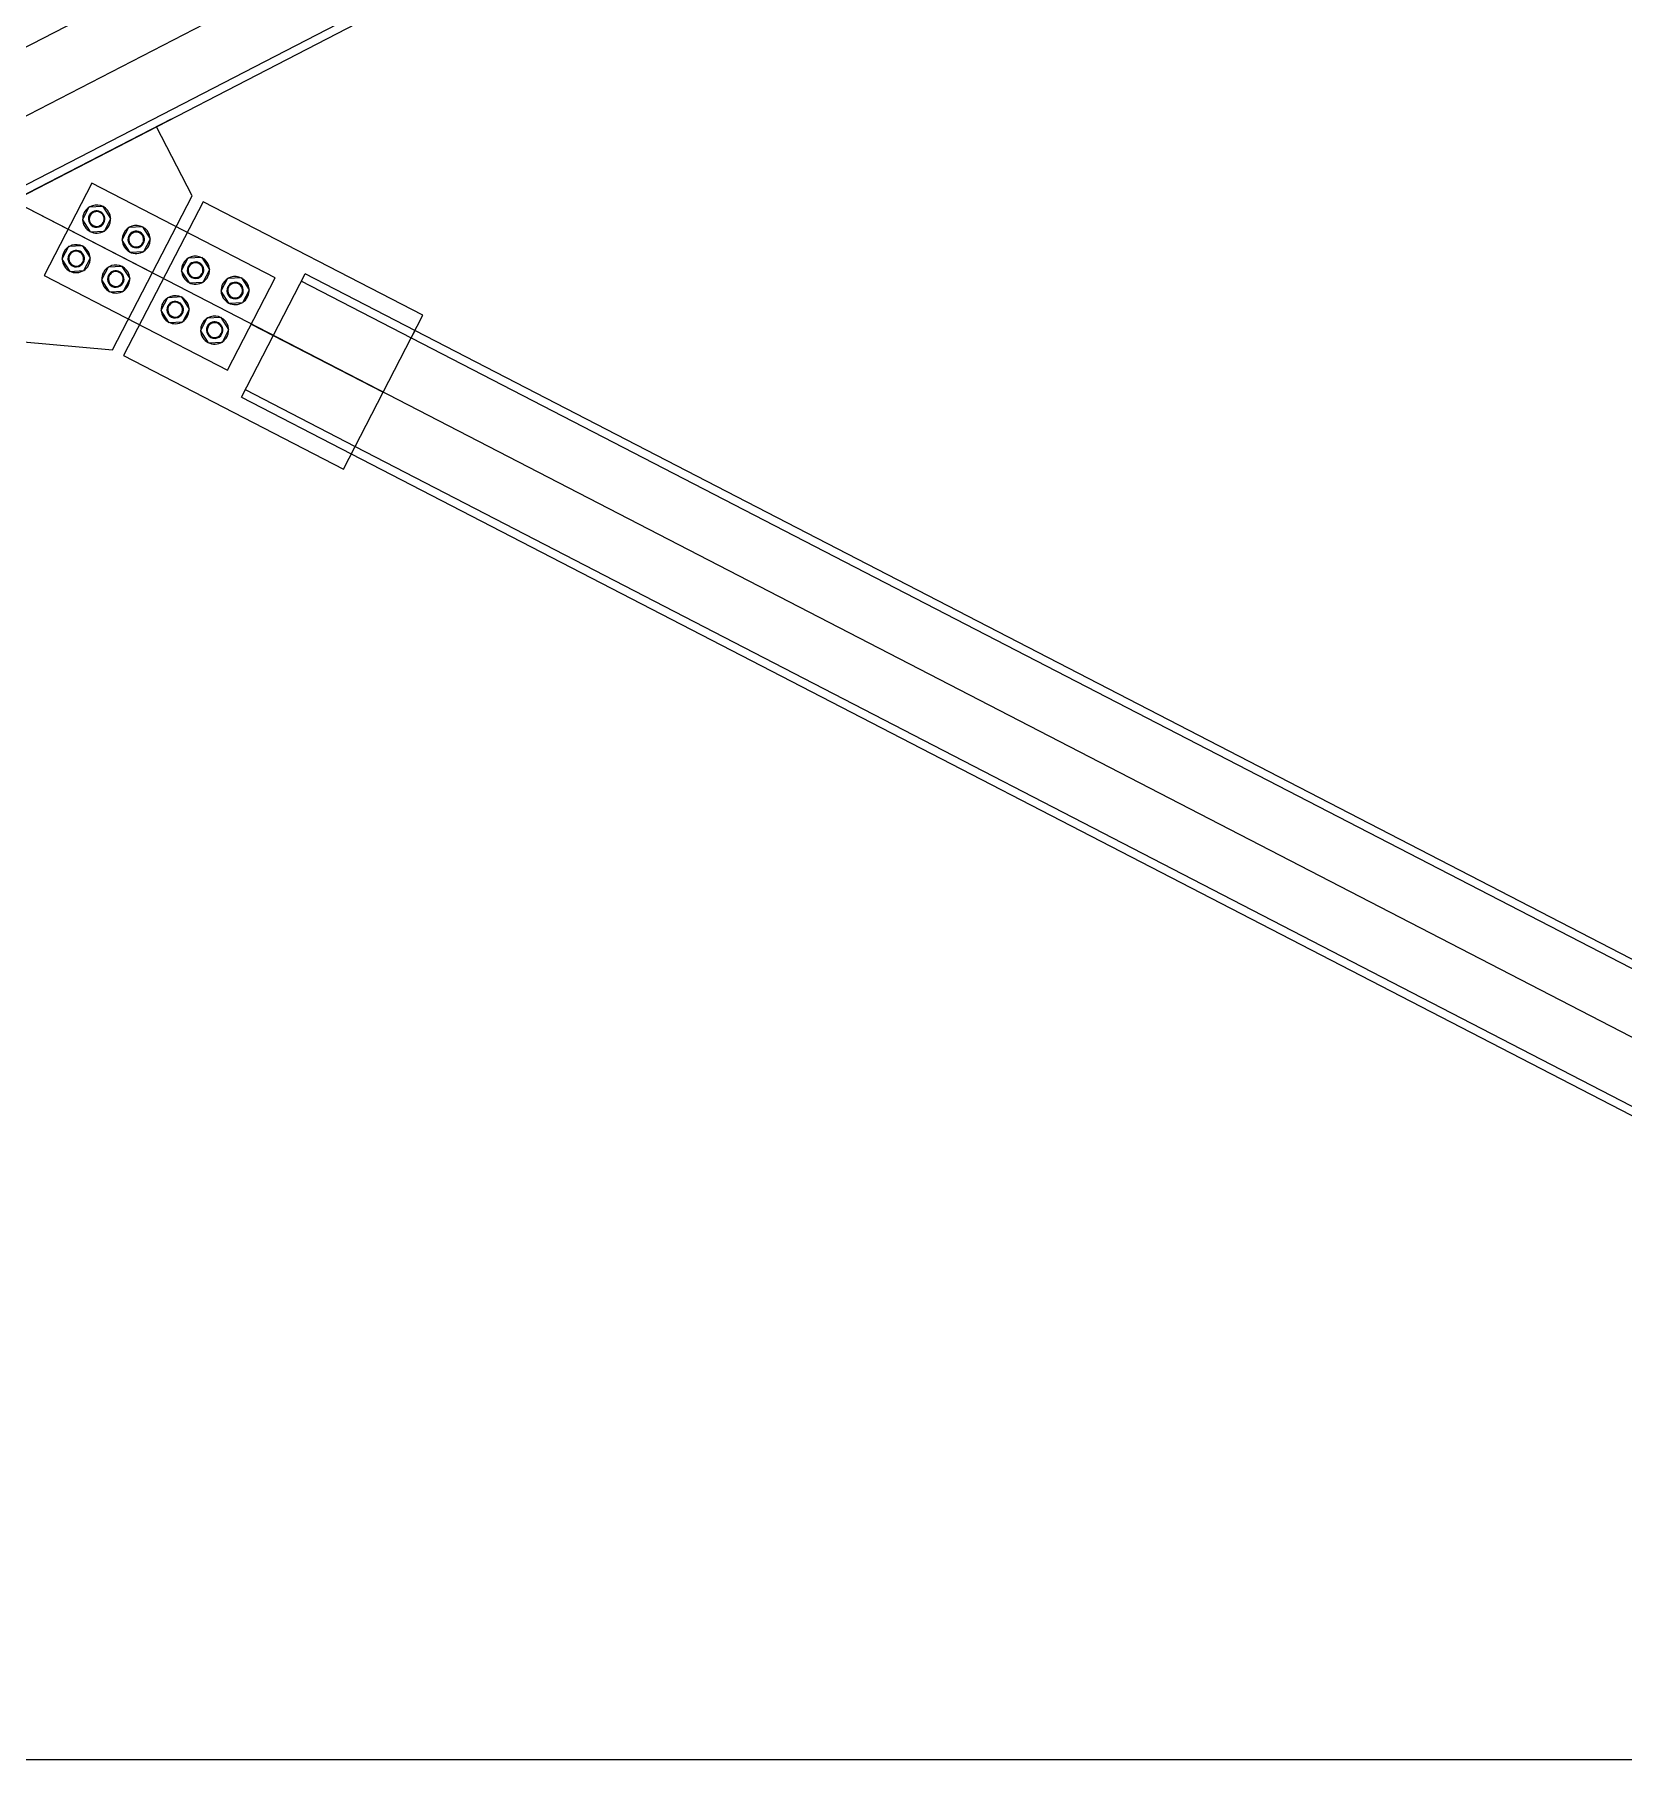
# Model space of a CAD drawing. Header units: millimetres. Extents: x -6949 to 83354, y -55091 to 16861.
# Drawn here: x 18868 to 20795, y -35908 to -33816 of the extents above; entities that cross this region are included whole.
import ezdxf

# ---------------------------------------------------------------- set-up
doc = ezdxf.new("R2010")
doc.units = ezdxf.units.MM
doc.layers.add('A-DETL', color=7, linetype='Continuous', lineweight=18, true_color=0x00a600)
doc.layers.add('S-BEAM', color=7, linetype='Continuous', lineweight=18)
doc.layers.add('S-FSTN', color=7, linetype='Continuous', lineweight=18)

msp = doc.modelspace()

# ---------------------------------------------------------------- linework, layer by layer
for points in [[(19059, -34012.3), (19015.6, -33928.4)], [(18561.7, -34162.9), (18561.7, -34162.9), (18962.6, -34198.9)], [(19130.7, -34167.6), (19290.6, -34250.2)], [(-3397.9, -35908.4), (41747.8, -35908.4)]]:
    msp.add_lwpolyline(points)
at = {"layer": 'A-DETL'}
for p, q in [((22500, -32033.4), (15000, -35908.4)), ((22500, -35908.4), (15000, -32033.4)), ((19010.8, -34105.6), (18524.1, -33854.1))]:
    msp.add_line(p, q, dxfattribs=at)
at = {"layer": 'S-BEAM'}
for p, q in [((21821, -32300.7), (15623.6, -35502.7)), ((15691.7, -35634.4), (21889, -32432.5)), ((15696.3, -35643.3), (21893.6, -32441.4)), ((19118.7, -34256.1), (19196, -34106.6)), ((21875.9, -35502.4), (19191.4, -34115.5)), ((21880.5, -35493.6), (19196, -34106.6)), ((19329, -34175.9), (19324.4, -34184.9)), ((19118.7, -34256.1), (19252, -34324.9)), ((19118.7, -34256.1), (19252, -34324.9)), ((19123.4, -34247.1), (19256.6, -34316)), ((19123.4, -34247.1), (19256.6, -34316)), ((19252, -34324.9), (21803.2, -35643.1)), ((19256.6, -34316.1), (21807.8, -35634.2))]:
    msp.add_line(p, q, dxfattribs=at)
for major_axis, start_param, end_param in [((38.6, 74.8), 6.16394, 6.402302), ((34, 65.9), 6.148017, 6.418459)]:
    msp.add_ellipse((19290.6, -34250.2), major_axis=major_axis, ratio=0.000001, start_param=start_param, end_param=end_param, dxfattribs=at)
at = {"layer": 'S-FSTN'}
for p, q in [((19033.7, -33919), (18680.2, -34101.7)), ((19033.7, -33919), (19033.7, -33919)), ((18937.5, -33996.8), (18879.7, -34108.8)), ((18937.5, -33996.8), (18879.7, -34108.8)), ((19159.6, -34111.6), (18937.5, -33996.8)), ((18937.5, -33996.8), (18937.5, -33996.8)), ((19159.6, -34111.6), (18937.5, -33996.8)), ((18937.5, -33996.8), (18937.5, -33996.8)), ((18962.6, -34198.9), (19059, -34012.3)), ((19059, -34012.3), (19059, -34012.3)), ((18933.9, -34025.7), (18925.9, -34041.1)), ((18933.9, -34025.7), (18925.9, -34041.1)), ((18951.2, -34024.9), (18933.9, -34025.7)), ((18951.2, -34024.9), (18933.9, -34025.7)), ((18933.9, -34025.7), (18933.9, -34025.7)), ((18933.9, -34025.7), (18933.9, -34025.7)), ((18960.5, -34039.5), (18951.2, -34024.9)), ((18951.2, -34024.9), (18951.2, -34024.9)), ((18960.5, -34039.5), (18951.2, -34024.9)), ((18951.2, -34024.9), (18951.2, -34024.9)), ((19072.3, -34019.2), (18975.9, -34205.8)), ((19338.8, -34156.9), (19072.3, -34019.2)), ((19072.3, -34019.2), (19072.3, -34019.2)), ((18925.9, -34041.1), (18935.3, -34055.7)), ((18925.9, -34041.1), (18925.9, -34041.1)), ((18925.9, -34041.1), (18935.3, -34055.7)), ((18925.9, -34041.1), (18925.9, -34041.1)), ((18935.3, -34055.7), (18952.6, -34054.9)), ((18935.3, -34055.7), (18952.6, -34054.9)), ((18935.3, -34055.7), (18935.3, -34055.7)), ((18935.3, -34055.7), (18935.3, -34055.7)), ((18952.6, -34054.9), (18960.5, -34039.5)), ((18952.6, -34054.9), (18960.5, -34039.5)), ((18952.6, -34054.9), (18952.6, -34054.9)), ((18952.6, -34054.9), (18952.6, -34054.9)), ((18960.5, -34039.5), (18960.5, -34039.5)), ((18960.5, -34039.5), (18960.5, -34039.5)), ((18981.8, -34050.5), (18973.9, -34065.9)), ((18981.8, -34050.5), (18973.9, -34065.9)), ((18999.1, -34049.7), (18981.8, -34050.5)), ((18999.1, -34049.7), (18981.8, -34050.5)), ((18981.8, -34050.5), (18981.8, -34050.5)), ((18981.8, -34050.5), (18981.8, -34050.5)), ((19008.5, -34064.3), (18999.1, -34049.7)), ((18999.1, -34049.7), (18999.1, -34049.7)), ((19008.5, -34064.3), (18999.1, -34049.7)), ((18999.1, -34049.7), (18999.1, -34049.7)), ((18909.1, -34073.7), (18901.1, -34089.1)), ((18909.1, -34073.7), (18901.1, -34089.1)), ((18926.4, -34072.9), (18909.1, -34073.7)), ((18926.4, -34072.9), (18909.1, -34073.7)), ((18909.1, -34073.7), (18909.1, -34073.7)), ((18909.1, -34073.7), (18909.1, -34073.7)), ((18935.7, -34087.5), (18926.4, -34072.9)), ((18926.4, -34072.9), (18926.4, -34072.9)), ((18935.7, -34087.5), (18926.4, -34072.9)), ((18926.4, -34072.9), (18926.4, -34072.9)), ((18973.9, -34065.9), (18983.2, -34080.5)), ((18973.9, -34065.9), (18973.9, -34065.9)), ((18973.9, -34065.9), (18983.2, -34080.5)), ((18973.9, -34065.9), (18973.9, -34065.9)), ((19000.5, -34079.7), (19008.5, -34064.3)), ((19000.5, -34079.7), (19008.5, -34064.3)), ((19008.5, -34064.3), (19008.5, -34064.3)), ((19008.5, -34064.3), (19008.5, -34064.3)), ((18901.1, -34089.1), (18910.5, -34103.7)), ((18901.1, -34089.1), (18901.1, -34089.1)), ((18901.1, -34089.1), (18910.5, -34103.7)), ((18901.1, -34089.1), (18901.1, -34089.1)), ((18927.8, -34102.8), (18935.7, -34087.5)), ((18927.8, -34102.8), (18935.7, -34087.5)), ((18935.7, -34087.5), (18935.7, -34087.5)), ((18935.7, -34087.5), (18935.7, -34087.5)), ((18983.2, -34080.5), (19000.5, -34079.7)), ((18983.2, -34080.5), (19000.5, -34079.7)), ((18983.2, -34080.5), (18983.2, -34080.5)), ((18983.2, -34080.5), (18983.2, -34080.5)), ((19000.5, -34079.7), (19000.5, -34079.7)), ((19000.5, -34079.7), (19000.5, -34079.7)), ((19053.8, -34087.7), (19045.8, -34103.1)), ((19053.8, -34087.7), (19045.8, -34103.1)), ((19071.1, -34086.9), (19053.8, -34087.7)), ((19071.1, -34086.9), (19053.8, -34087.7)), ((19053.8, -34087.7), (19053.8, -34087.7)), ((19053.8, -34087.7), (19053.8, -34087.7)), ((19080.4, -34101.4), (19071.1, -34086.9)), ((19071.1, -34086.9), (19071.1, -34086.9)), ((19080.4, -34101.4), (19071.1, -34086.9)), ((19071.1, -34086.9), (19071.1, -34086.9)), ((18879.7, -34108.8), (19101.8, -34223.5)), ((18879.7, -34108.8), (18879.7, -34108.8)), ((18879.7, -34108.8), (19101.8, -34223.5)), ((18879.7, -34108.8), (18879.7, -34108.8)), ((18910.5, -34103.7), (18927.8, -34102.8)), ((18910.5, -34103.7), (18927.8, -34102.8)), ((18910.5, -34103.7), (18910.5, -34103.7)), ((18910.5, -34103.7), (18910.5, -34103.7)), ((18927.8, -34102.8), (18927.8, -34102.8)), ((18927.8, -34102.8), (18927.8, -34102.8)), ((18957, -34098.5), (18949.1, -34113.9)), ((18957, -34098.5), (18949.1, -34113.9)), ((18949.1, -34113.9), (18958.4, -34128.4)), ((18949.1, -34113.9), (18949.1, -34113.9)), ((18949.1, -34113.9), (18958.4, -34128.4)), ((18949.1, -34113.9), (18949.1, -34113.9)), ((18974.3, -34097.7), (18957, -34098.5)), ((18974.3, -34097.7), (18957, -34098.5)), ((18957, -34098.5), (18957, -34098.5)), ((18957, -34098.5), (18957, -34098.5)), ((18983.7, -34112.2), (18974.3, -34097.7)), ((18974.3, -34097.7), (18974.3, -34097.7)), ((18983.7, -34112.2), (18974.3, -34097.7)), ((18974.3, -34097.7), (18974.3, -34097.7)), ((18975.7, -34127.6), (18983.7, -34112.2)), ((18975.7, -34127.6), (18983.7, -34112.2)), ((18983.7, -34112.2), (18983.7, -34112.2)), ((18983.7, -34112.2), (18983.7, -34112.2)), ((19045.8, -34103.1), (19055.2, -34117.6)), ((19045.8, -34103.1), (19045.8, -34103.1)), ((19045.8, -34103.1), (19055.2, -34117.6)), ((19045.8, -34103.1), (19045.8, -34103.1)), ((19055.2, -34117.6), (19072.5, -34116.8)), ((19055.2, -34117.6), (19072.5, -34116.8)), ((19055.2, -34117.6), (19055.2, -34117.6)), ((19055.2, -34117.6), (19055.2, -34117.6)), ((19072.5, -34116.8), (19080.4, -34101.4)), ((19072.5, -34116.8), (19080.4, -34101.4)), ((19072.5, -34116.8), (19072.5, -34116.8)), ((19072.5, -34116.8), (19072.5, -34116.8)), ((19080.4, -34101.4), (19080.4, -34101.4)), ((19080.4, -34101.4), (19080.4, -34101.4)), ((19101.8, -34112.5), (19093.8, -34127.9)), ((19101.8, -34112.5), (19093.8, -34127.9)), ((19101.8, -34223.5), (19159.6, -34111.6)), ((19101.8, -34223.5), (19159.6, -34111.6)), ((19119.1, -34111.7), (19101.8, -34112.5)), ((19119.1, -34111.7), (19101.8, -34112.5)), ((19101.8, -34112.5), (19101.8, -34112.5)), ((19101.8, -34112.5), (19101.8, -34112.5)), ((19128.4, -34126.2), (19119.1, -34111.7)), ((19119.1, -34111.7), (19119.1, -34111.7)), ((19128.4, -34126.2), (19119.1, -34111.7)), ((19119.1, -34111.7), (19119.1, -34111.7)), ((19159.6, -34111.6), (19159.6, -34111.6)), ((19159.6, -34111.6), (19159.6, -34111.6)), ((18958.4, -34128.4), (18975.7, -34127.6)), ((18958.4, -34128.4), (18975.7, -34127.6)), ((18958.4, -34128.4), (18958.4, -34128.4)), ((18958.4, -34128.4), (18958.4, -34128.4)), ((18975.7, -34127.6), (18975.7, -34127.6)), ((18975.7, -34127.6), (18975.7, -34127.6)), ((19029, -34135.7), (19021.1, -34151)), ((19029, -34135.7), (19021.1, -34151)), ((19046.3, -34134.8), (19029, -34135.7)), ((19046.3, -34134.8), (19029, -34135.7)), ((19029, -34135.7), (19029, -34135.7)), ((19029, -34135.7), (19029, -34135.7)), ((19055.7, -34149.4), (19046.3, -34134.8)), ((19046.3, -34134.8), (19046.3, -34134.8)), ((19055.7, -34149.4), (19046.3, -34134.8)), ((19046.3, -34134.8), (19046.3, -34134.8)), ((19093.8, -34127.9), (19103.2, -34142.4)), ((19093.8, -34127.9), (19093.8, -34127.9)), ((19093.8, -34127.9), (19103.2, -34142.4)), ((19093.8, -34127.9), (19093.8, -34127.9)), ((19120.5, -34141.6), (19128.4, -34126.2)), ((19120.5, -34141.6), (19128.4, -34126.2)), ((19128.4, -34126.2), (19128.4, -34126.2)), ((19128.4, -34126.2), (19128.4, -34126.2)), ((19021.1, -34151), (19030.4, -34165.6)), ((19021.1, -34151), (19021.1, -34151)), ((19021.1, -34151), (19030.4, -34165.6)), ((19021.1, -34151), (19021.1, -34151)), ((19047.7, -34164.8), (19055.7, -34149.4)), ((19047.7, -34164.8), (19055.7, -34149.4)), ((19055.7, -34149.4), (19055.7, -34149.4)), ((19055.7, -34149.4), (19055.7, -34149.4)), ((19094.3, -34159.6), (19077, -34160.4)), ((19094.3, -34159.6), (19077, -34160.4)), ((19103.6, -34174.2), (19094.3, -34159.6)), ((19094.3, -34159.6), (19094.3, -34159.6)), ((19103.6, -34174.2), (19094.3, -34159.6)), ((19094.3, -34159.6), (19094.3, -34159.6)), ((19103.2, -34142.4), (19120.5, -34141.6)), ((19103.2, -34142.4), (19120.5, -34141.6)), ((19103.2, -34142.4), (19103.2, -34142.4)), ((19103.2, -34142.4), (19103.2, -34142.4)), ((19120.5, -34141.6), (19120.5, -34141.6)), ((19120.5, -34141.6), (19120.5, -34141.6)), ((19242.4, -34343.5), (19338.8, -34156.9)), ((19338.8, -34156.9), (19338.8, -34156.9)), ((19030.4, -34165.6), (19047.7, -34164.8)), ((19030.4, -34165.6), (19047.7, -34164.8)), ((19030.4, -34165.6), (19030.4, -34165.6)), ((19030.4, -34165.6), (19030.4, -34165.6)), ((19047.7, -34164.8), (19047.7, -34164.8)), ((19047.7, -34164.8), (19047.7, -34164.8)), ((19077, -34160.4), (19069, -34175.8)), ((19077, -34160.4), (19069, -34175.8)), ((19069, -34175.8), (19078.4, -34190.4)), ((19069, -34175.8), (19069, -34175.8)), ((19069, -34175.8), (19078.4, -34190.4)), ((19069, -34175.8), (19069, -34175.8)), ((19077, -34160.4), (19077, -34160.4)), ((19077, -34160.4), (19077, -34160.4)), ((19095.7, -34189.6), (19103.6, -34174.2)), ((19095.7, -34189.6), (19103.6, -34174.2)), ((19103.6, -34174.2), (19103.6, -34174.2)), ((19103.6, -34174.2), (19103.6, -34174.2)), ((19078.4, -34190.4), (19095.7, -34189.6)), ((19078.4, -34190.4), (19095.7, -34189.6)), ((19078.4, -34190.4), (19078.4, -34190.4)), ((19078.4, -34190.4), (19078.4, -34190.4)), ((19095.7, -34189.6), (19095.7, -34189.6)), ((19095.7, -34189.6), (19095.7, -34189.6)), ((18975.9, -34205.8), (19242.4, -34343.5)), ((18975.9, -34205.8), (18975.9, -34205.8)), ((19101.8, -34223.5), (19101.8, -34223.5)), ((19101.8, -34223.5), (19101.8, -34223.5)), ((19242.4, -34343.5), (19242.4, -34343.5))]:
    msp.add_line(p, q, dxfattribs=at)
for centre, radius, start, end in [((18943.2, -34040.3), 17, 152.6761, 332.6761), ((18943.2, -34040.3), 17, 152.6761, 332.6761), ((18943.2, -34040.3), 17, 332.6761, 152.6761), ((18943.2, -34040.3), 17, 332.6761, 152.6761), ((18943.2, -34040.3), 10, 332.6761, 152.6761), ((18943.2, -34040.3), 10, 332.6761, 152.6761), ((18943.2, -34040.3), 10, 332.6761, 152.6761), ((18943.2, -34040.3), 9, 332.6761, 152.6761), ((18943.2, -34040.3), 9, 332.6761, 152.6761), ((18943.2, -34040.3), 10, 152.6761, 332.6761), ((18943.2, -34040.3), 10, 152.6761, 332.6761), ((18943.2, -34040.3), 10, 152.6761, 332.6761), ((18943.2, -34040.3), 9, 152.6761, 332.6761), ((18943.2, -34040.3), 9, 152.6761, 332.6761), ((18991.2, -34065.1), 17, 332.6761, 152.6761), ((18991.2, -34065.1), 17, 332.6761, 152.6761), ((18991.2, -34065.1), 10, 332.6761, 152.6761), ((18991.2, -34065.1), 10, 332.6761, 152.6761), ((18991.2, -34065.1), 10, 332.6761, 152.6761), ((18918.4, -34088.3), 17, 332.6761, 152.6761), ((18918.4, -34088.3), 17, 332.6761, 152.6761), ((18991.2, -34065.1), 17, 152.6761, 332.6761), ((18991.2, -34065.1), 17, 152.6761, 332.6761), ((18991.2, -34065.1), 10, 152.6761, 332.6761), ((18991.2, -34065.1), 10, 152.6761, 332.6761), ((18991.2, -34065.1), 10, 152.6761, 332.6761), ((18991.2, -34065.1), 9, 152.6761, 332.6761), ((18991.2, -34065.1), 9, 152.6761, 332.6761), ((18991.2, -34065.1), 9, 332.6761, 152.6761), ((18991.2, -34065.1), 9, 332.6761, 152.6761), ((18918.4, -34088.3), 17, 152.6761, 332.6761), ((18918.4, -34088.3), 17, 152.6761, 332.6761), ((18918.4, -34088.3), 10, 152.6761, 332.6761), ((18918.4, -34088.3), 10, 152.6761, 332.6761), ((18918.4, -34088.3), 10, 152.6761, 332.6761), ((18918.4, -34088.3), 9, 152.6761, 332.6761), ((18918.4, -34088.3), 9, 152.6761, 332.6761), ((18918.4, -34088.3), 10, 332.6761, 152.6761), ((18918.4, -34088.3), 10, 332.6761, 152.6761), ((18918.4, -34088.3), 10, 332.6761, 152.6761), ((18918.4, -34088.3), 9, 332.6761, 152.6761), ((18918.4, -34088.3), 9, 332.6761, 152.6761), ((18966.4, -34113), 17, 332.6761, 152.6761), ((18966.4, -34113), 17, 332.6761, 152.6761), ((19063.1, -34102.3), 17, 152.6761, 332.6761), ((19063.1, -34102.3), 17, 152.6761, 332.6761), ((19063.1, -34102.3), 17, 332.6761, 152.6761), ((19063.1, -34102.3), 17, 332.6761, 152.6761), ((19063.1, -34102.3), 10, 332.6761, 152.6761), ((19063.1, -34102.3), 10, 332.6761, 152.6761), ((19063.1, -34102.3), 10, 332.6761, 152.6761), ((19063.1, -34102.3), 9, 332.6761, 152.6761), ((19063.1, -34102.3), 9, 332.6761, 152.6761), ((18966.4, -34113), 17, 152.6761, 332.6761), ((18966.4, -34113), 17, 152.6761, 332.6761), ((18966.4, -34113), 10, 152.6761, 332.6761), ((18966.4, -34113), 10, 152.6761, 332.6761), ((18966.4, -34113), 10, 152.6761, 332.6761), ((18966.4, -34113), 9, 152.6761, 332.6761), ((18966.4, -34113), 9, 152.6761, 332.6761), ((18966.4, -34113), 10, 332.6761, 152.6761), ((18966.4, -34113), 10, 332.6761, 152.6761), ((18966.4, -34113), 10, 332.6761, 152.6761), ((18966.4, -34113), 9, 332.6761, 152.6761), ((18966.4, -34113), 9, 332.6761, 152.6761), ((19063.1, -34102.3), 10, 152.6761, 332.6761), ((19063.1, -34102.3), 10, 152.6761, 332.6761), ((19063.1, -34102.3), 10, 152.6761, 332.6761), ((19063.1, -34102.3), 9, 152.6761, 332.6761), ((19063.1, -34102.3), 9, 152.6761, 332.6761), ((19111.1, -34127), 17, 332.6761, 152.6761), ((19111.1, -34127), 17, 332.6761, 152.6761), ((19111.1, -34127), 10, 332.6761, 152.6761), ((19111.1, -34127), 10, 332.6761, 152.6761), ((19111.1, -34127), 10, 332.6761, 152.6761), ((19111.1, -34127), 9, 332.6761, 152.6761), ((19111.1, -34127), 9, 332.6761, 152.6761), ((19038.4, -34150.2), 17, 332.6761, 152.6761), ((19038.4, -34150.2), 17, 332.6761, 152.6761), ((19111.1, -34127), 17, 152.6761, 332.6761), ((19111.1, -34127), 17, 152.6761, 332.6761), ((19111.1, -34127), 10, 152.6761, 332.6761), ((19111.1, -34127), 10, 152.6761, 332.6761), ((19111.1, -34127), 10, 152.6761, 332.6761), ((19111.1, -34127), 9, 152.6761, 332.6761), ((19111.1, -34127), 9, 152.6761, 332.6761), ((19038.4, -34150.2), 17, 152.6761, 332.6761), ((19038.4, -34150.2), 17, 152.6761, 332.6761), ((19038.4, -34150.2), 10, 152.6761, 332.6761), ((19038.4, -34150.2), 10, 152.6761, 332.6761), ((19038.4, -34150.2), 10, 152.6761, 332.6761), ((19038.4, -34150.2), 9, 152.6761, 332.6761), ((19038.4, -34150.2), 9, 152.6761, 332.6761), ((19038.4, -34150.2), 10, 332.6761, 152.6761), ((19038.4, -34150.2), 10, 332.6761, 152.6761), ((19038.4, -34150.2), 10, 332.6761, 152.6761), ((19038.4, -34150.2), 9, 332.6761, 152.6761), ((19038.4, -34150.2), 9, 332.6761, 152.6761), ((19086.3, -34175), 17, 332.6761, 152.6761), ((19086.3, -34175), 17, 332.6761, 152.6761), ((19086.3, -34175), 17, 152.6761, 332.6761), ((19086.3, -34175), 17, 152.6761, 332.6761), ((19086.3, -34175), 10, 152.6761, 332.6761), ((19086.3, -34175), 10, 152.6761, 332.6761), ((19086.3, -34175), 10, 152.6761, 332.6761), ((19086.3, -34175), 9, 152.6761, 332.6761), ((19086.3, -34175), 9, 152.6761, 332.6761), ((19086.3, -34175), 10, 332.6761, 152.6761), ((19086.3, -34175), 10, 332.6761, 152.6761), ((19086.3, -34175), 10, 332.6761, 152.6761), ((19086.3, -34175), 9, 332.6761, 152.6761), ((19086.3, -34175), 9, 332.6761, 152.6761)]:
    msp.add_arc(centre, radius, start, end, dxfattribs=at)

doc.saveas('drawing.dxf')
